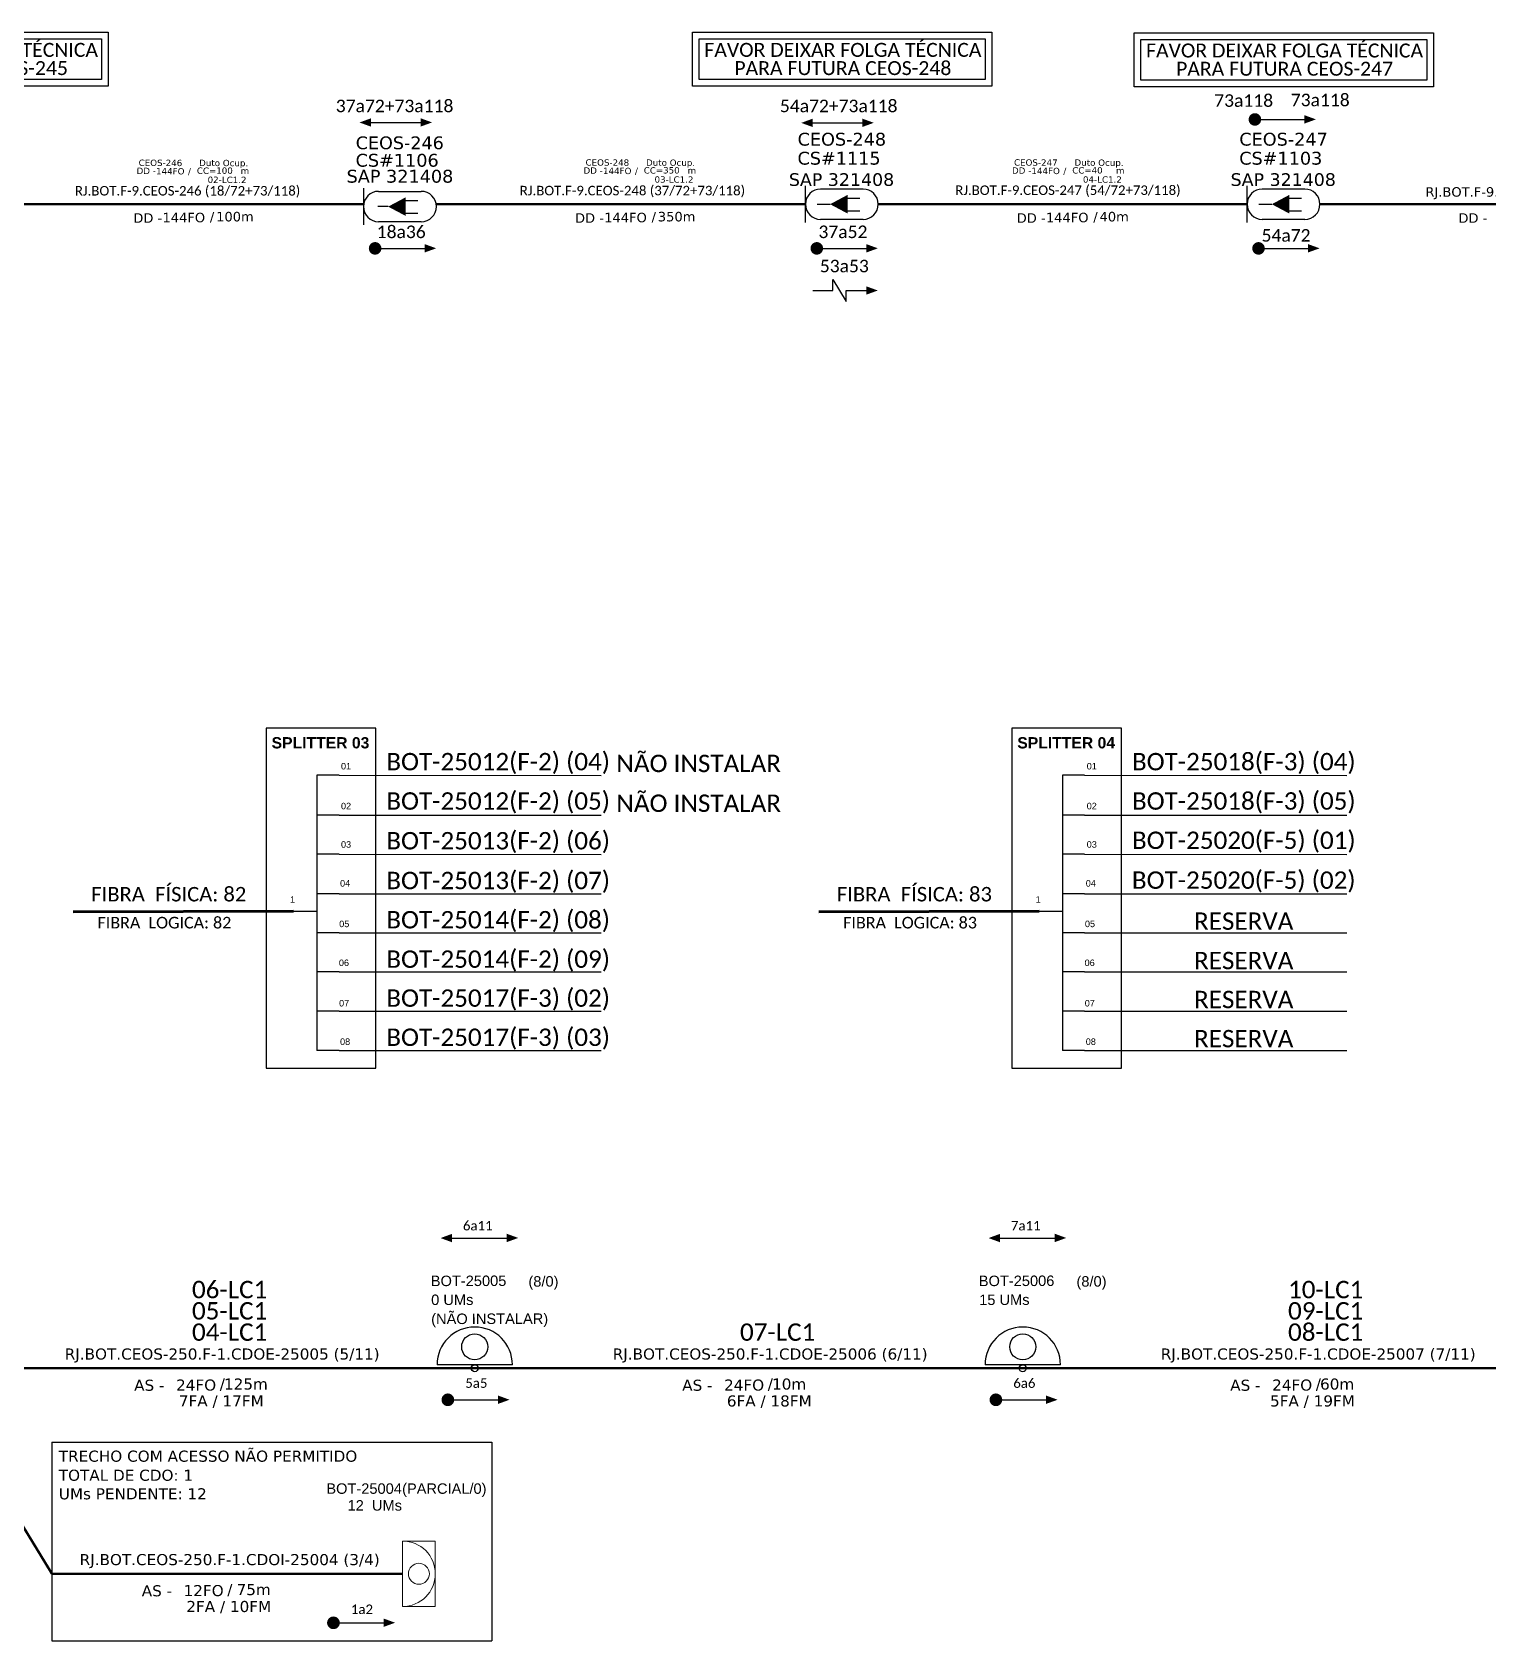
# Model space of a CAD drawing. Header units: millimetres. Extents: x 6890 to 7761, y -602 to 149.
# Drawn here: x 7261 to 7490.8, y -145.2 to 108.7 of the extents above; entities that cross this region are included whole.
import ezdxf
from ezdxf.enums import TextEntityAlignment as Align

# ---------------------------------------------------------------- set-up
doc = ezdxf.new("R2010")
doc.units = ezdxf.units.MM
for name, color, linetype, lineweight in [("20.0-LEGENDA DOS CDO'S", 1, 'Continuous', 0), ('20.1-CDO_INTERIOR', 1, 'Continuous', 0), ('20.2-CDO_POSTE', 1, 'Continuous', 5), ('40.1-ETIQUETAS', 1, 'Continuous', 20)]:
    doc.layers.add(name, color=color, linetype=linetype, lineweight=lineweight)
for name, color, linetype in [('20.4-CEOS', 1, 'Continuous'), ('20.5-CEO', 1, 'Continuous'), ('CABO OPTICO EXISTENTE', 5, 'Continuous'), ('CAP a instalar', 1, 'Continuous'), ('CD de instalação futura', 8, 'Continuous'), ('label_cabos', 7, 'Continuous'), ('SETA', 7, 'Continuous')]:
    doc.layers.add(name, color=color, linetype=linetype)
doc.styles.add('ARIAL', font='arial.ttf')
doc.styles.add('siredit', font='verdana.ttf')
doc.linetypes.add('FENCELINE1', pattern='A,0.25,-0.1,[133,ltypeshp.shx,S=0.1,R=0,X=-0.1,Y=0],-0.1,1', length=1.45)

# ---------------------------------------------------------------- blocks, each defined once
blk = doc.blocks.new('ETIQUETA_RS5F')
at = {"layer": '40.1-ETIQUETAS', "color": 0, "style": 'siredit'}
blk.add_text('/', height=1.5, dxfattribs=at).set_placement((1.55, -1.95), align=Align.MIDDLE_RIGHT)
for tag, p in [('ETIQUETA_R_PRIMARIA', (1.18, 4.1)), ('ETIQUETA_R_SECUNDARIA', (1.18, 2.1)), ('F_ATIVAS/F_MORTAS', (1.11, -4.24))]:
    blk.add_attdef(tag, text='', height=1.5, dxfattribs=at).set_placement(p, align=Align.MIDDLE_CENTER)
for tag, p in [('TIPO_CABO', (-6.62, -2.12)), ('CAP_CABO', (0.37, -2.09))]:
    blk.add_attdef(tag, text='', height=1.5, dxfattribs=at).set_placement(p, align=Align.MIDDLE_RIGHT)
blk.add_attdef('METROS', text='', height=1.5, dxfattribs=at).set_placement((2.11, -1.95), align=Align.MIDDLE_LEFT)
for tag, p in [('FUSÃO_1', (0.82, -8.39)), ('FUSÃO_2', (0.82, -10.6)), ('FUSÃO_3', (0.82, -12.93)), ('FUSÃO_4', (0.82, -15.14)), ('FUSÃO_5', (0.82, -17.16))]:
    blk.add_attdef(tag, text='', height=1.5, dxfattribs=at).set_placement(p, align=Align.CENTER)
blk = doc.blocks.new('CDOE-TEXTO PADRÃO')
at = {"layer": "20.0-LEGENDA DOS CDO'S", "color": 0, "style": 'ARIAL'}
for tag, p in [('CDO_N', (0.49, 7.39)), ('CORDOALHA', (0.5, 4.33)), ('SAP', (0.51, 1.67)), ('SPLITER_1', (0.59, -0.91)), ('SPLITER_2', (0.6, -3.55)), ('(XX-XX_F)S', (0.54, -8.29)), ('(XX-XX_L)S', (0.55, -10.83)), ('UMS', (0.55, -13.15))]:
    blk.add_attdef(tag, p, '', height=1.7, rotation=0.118, dxfattribs=at)
blk.add_attdef('FIBRAS_UTILIZADAS', text='', height=1.7, rotation=0.118, dxfattribs=at).set_placement((19.77, 7.43), align=Align.CENTER)
blk = doc.blocks.new('CDOE POSTE_')
at = {"color": 1}
blk.add_line((12.92, -5.49), (-2.38, -5.49), dxfattribs=at)
for centre, radius in [((5.27, -1.86), 2.64), ((5.27, -6.2), 0.708)]:
    blk.add_circle(centre, radius, dxfattribs=at)
blk.add_arc((5.27, -5.49), 7.65, 0, 180, dxfattribs=at)
blk = doc.blocks.new('CDOI_INT')
at = {"layer": '20.1-CDO_INTERIOR', "color": 0, "lineweight": 18}
blk.add_lwpolyline([(4.25, -4.25), (4.25, 4.25), (0, 4.25), (0, -4.25)], close=True, dxfattribs=at)
blk.add_circle((2.12, 0), 1.36, dxfattribs=at)
blk.add_arc((0, 0), 4.25, 270, 90, dxfattribs=at)
at = {"layer": "20.0-LEGENDA DOS CDO'S", "color": 0, "style": 'ARIAL'}
for tag, p in [('CDO_N', (-0.08, 10.38)), ('SPLITER_1', (21.18, 10.38)), ('SURVEY', (-0.08, 8.2)), ('SPLITER_2', (21.19, 8.68)), ('SAP', (-0.08, 6.23)), ('1:XX', (5.94, -2.22)), ('UMS', (5.94, -4.24))]:
    blk.add_attdef(tag, p, '', height=1.36, dxfattribs=at)
blk.add_attdef('FIBRAS_UTILIZADAS', text='', height=1.36, dxfattribs=at).set_placement((15.34, 10.38), align=Align.CENTER)
blk = doc.blocks.new('*U29')
at = {"layer": '20.5-CEO'}
for p, q in [((-1.56, 1.26), (1.8, 1.26)), ((1.8, -1.13), (-1.56, -1.13))]:
    blk.add_line(p, q, dxfattribs=at)
blk.add_lwpolyline([(-2.75, 1.51), (-2.75, -1.38)], dxfattribs=at)
for centre, start, end in [((-1.56, 0.07), 90, 270), ((1.8, 0.07), 270, 90)]:
    blk.add_arc(centre, 1.2, start, end, dxfattribs=at)
at = {"layer": '20.5-CEO', "color": 7, "style": 'siredit'}
for tag, p in [('FID', (0.11, 5.61)), ('LOCAL', (0.12, 4.23)), ('SAP', (0.12, 2.97)), ('FIBRAS_RESERVA', (0.12, -1.94))]:
    blk.add_attdef(tag, text='', height=1.01, dxfattribs=at).set_placement(p, align=Align.TOP_CENTER)
for tag, flags, p in [('ID_ATIVIDADE', 3, (0.11, -3.51)), ('FATOR', 1, (0.11, -4.82))]:
    blk.add_attdef(tag, text='', height=1.01, dxfattribs=dict(at, flags=flags)).set_placement(p, align=Align.TOP_CENTER)
at = {"layer": '20.5-CEO', "color": 7, "style": 'siredit', "flags": 3}
blk.add_attdef('QTDE', (-4.88, -7.06), '', height=1.01, dxfattribs=at)
blk = doc.blocks.new('Inst CB DT OCUP CFOA-SM-DD-S-144')
at = {"layer": 'label_cabos', "color": 0, "style": 'siredit'}
for tag, flags, p in [('ID_ATIVIDADE', 3, (1.31, 2.67)), ('FATOR', 1, (11.56, 2.55))]:
    blk.add_attdef(tag, text='', height=1, rotation=359.69, dxfattribs=dict(at, flags=flags)).set_placement(p, align=Align.MIDDLE_CENTER)
for tag, p in [('TIPO_CABO', (1.11, 0)), ('DESTINO_CABO', (3.13, 1.26)), ('CABO', (4.69, -0.05)), ('/', (7.71, -0.05)), ('LANCE', (10.41, 0.02)), ('TIPO_CABO', (13.11, 1.24)), ('UND', (16.46, 0)), ('FID', (13.65, -1.41))]:
    blk.add_attdef(tag, text='', height=1, rotation=359.69, dxfattribs=at).set_placement(p, align=Align.MIDDLE_CENTER)
blk.add_attdef('QTDE', (11.93, -0.45), '', height=1, rotation=359.69, dxfattribs=at)

msp = doc.modelspace()

# ---------------------------------------------------------------- linework, layer by layer
at = {"color": 7, "linetype": 'Continuous'}
for p, q in [((7305.89, -8.59), (7305.89, -52.02)), ((7309.41, -8.59), (7305.89, -8.59)), ((7423.61, -8.59), (7423.61, -52.02)), ((7427.12, -8.59), (7423.61, -8.59)), ((7309.41, -14.87), (7305.89, -14.87)), ((7427.12, -14.87), (7423.61, -14.87)), ((7309.41, -21.06), (7305.89, -21.06)), ((7427.12, -21.06), (7423.61, -21.06)), ((7309.41, -27.29), (7305.89, -27.29)), ((7427.12, -27.29), (7423.61, -27.29)), ((7302.24, -30.02), (7305.88, -30.02)), ((7419.96, -30.02), (7423.59, -30.02)), ((7309.41, -33.45), (7305.89, -33.45)), ((7427.12, -33.45), (7423.61, -33.45)), ((7309.41, -39.61), (7305.89, -39.61)), ((7427.12, -39.61), (7423.61, -39.61)), ((7309.41, -45.8), (7305.89, -45.8)), ((7427.12, -45.8), (7423.61, -45.8)), ((7309.41, -52.02), (7305.89, -52.02)), ((7427.12, -52.02), (7423.61, -52.02))]:
    msp.add_line(p, q, dxfattribs=at)
at = {"color": 10, "linetype": 'Continuous'}
for p, q in [((7309.41, -8.59), (7350.78, -8.6)), ((7427.12, -8.59), (7468.5, -8.6)), ((7309.41, -14.87), (7350.78, -14.89)), ((7427.12, -14.87), (7468.5, -14.89)), ((7309.41, -21.06), (7350.78, -21.08)), ((7427.12, -21.06), (7468.5, -21.08)), ((7309.41, -27.29), (7350.78, -27.3)), ((7427.12, -27.29), (7468.5, -27.3)), ((7309.41, -33.44), (7350.78, -33.45)), ((7427.12, -33.44), (7468.5, -33.45)), ((7309.41, -39.61), (7350.78, -39.63)), ((7427.12, -39.61), (7468.5, -39.63)), ((7309.41, -45.8), (7350.78, -45.82)), ((7427.12, -45.8), (7468.5, -45.82)), ((7309.41, -52.02), (7350.78, -52.03)), ((7427.12, -52.02), (7468.5, -52.03))]:
    msp.add_line(p, q, dxfattribs=at)
at = {"color": 1, "linetype": 'Continuous', "lineweight": 60}
for p, q in [((7302.24, -30.02), (7267.46, -30.13)), ((7419.96, -30.02), (7385.17, -30.13))]:
    msp.add_line(p, q, dxfattribs=at)
at = {"color": 8}
msp.add_line((7336.78, -101.62), (7324.88, -101.62), dxfattribs=at)
at = {"color": 3, "ltscale": 9e-07}
for points in [[(7225.75, 108.7), (7272.98, 108.7), (7272.98, 100.19), (7225.75, 100.19)], [(7226.8, 107.66), (7271.93, 107.66), (7271.93, 101.24), (7226.8, 101.24)], [(7365.21, 108.7), (7412.44, 108.7), (7412.44, 100.19), (7365.21, 100.19)], [(7366.26, 107.66), (7411.39, 107.66), (7411.39, 101.24), (7366.26, 101.24)], [(7434.94, 108.6), (7482.17, 108.6), (7482.17, 100.09), (7434.94, 100.09)], [(7435.99, 107.55), (7481.12, 107.55), (7481.12, 101.14), (7435.99, 101.14)]]:
    msp.add_lwpolyline(points, close=True, dxfattribs=at)
at = {"color": 0, "const_width": 0.99}
for points in [[(7453.5, 94.93, 1), (7454.49, 94.93, 1)], [(7314.61, 74.58, 1), (7315.6, 74.58, 1)], [(7384.34, 74.58, 1), (7385.33, 74.58, 1)], [(7454.07, 74.58, 1), (7455.06, 74.58, 1)]]:
    msp.add_lwpolyline(points, format="xyb", close=True, dxfattribs=at)
at = {"color": 0}
msp.add_lwpolyline([(7387.39, 67.93), (7387.39, 69.69), (7389.48, 66.19), (7389.48, 67.93)], dxfattribs=at)
at = {"color": 7}
for points in [[(7297.92, -54.8), (7315.2, -54.8), (7315.2, -1.15), (7297.92, -1.15)], [(7415.64, -54.8), (7432.92, -54.8), (7432.92, -1.15), (7415.64, -1.15)]]:
    msp.add_lwpolyline(points, close=True, dxfattribs=at)
at = {"const_width": 1}
for points in [[(7326.09, -107.16, 1), (7327.09, -107.16, 1)], [(7412.61, -107.16, 1), (7413.61, -107.16, 1)]]:
    msp.add_lwpolyline(points, format="xyb", close=True, dxfattribs=at)
at = {"color": 3}
for points in [[(7264.09, -113.87), (7333.51, -113.87), (7333.51, -145.2)], [(7264.09, -113.87), (7264.09, -145.2)], [(7264.09, -145.2), (7333.51, -145.2)]]:
    msp.add_lwpolyline(points, dxfattribs=at)
at = {"color": 8, "const_width": 1}
msp.add_lwpolyline([(7308.03, -142.36, 1), (7309.03, -142.36, 1)], format="xyb", close=True, dxfattribs=at)
at = {"color": 8}
for centre, radius in [((7330.83, -98.8), 2.05), ((7330.83, -102.17), 0.551)]:
    msp.add_circle(centre, radius, dxfattribs=at)
msp.add_arc((7330.83, -101.62), 5.95, 0, 180, dxfattribs=at)
at = {"layer": '20.4-CEOS', "color": 8}
for p, q in [((7392.14, 83.94), (7385.43, 83.94)), ((7461.87, 83.94), (7455.16, 83.94)), ((7392.14, 79.15), (7385.43, 79.15)), ((7461.87, 79.15), (7455.16, 79.15))]:
    msp.add_line(p, q, dxfattribs=at)
for points in [[(7383.04, 78.66), (7383.04, 84.43)], [(7452.77, 78.66), (7452.77, 84.43)], [(7384.89, 81.55), (7386.93, 81.55)], [(7389.58, 82.5), (7391.62, 82.5)], [(7454.62, 81.55), (7456.66, 81.55)], [(7459.31, 82.5), (7461.35, 82.5)], [(7389.58, 80.5), (7391.62, 80.5)], [(7459.31, 80.5), (7461.35, 80.5)]]:
    msp.add_lwpolyline(points, dxfattribs=at)
at = {"layer": '20.4-CEOS'}
msp.add_lwpolyline([(7317.17, 81.17, 0, 2.95, 0), (7319.94, 81.17, 2.95, 2.95, 0)], format="xyseb", dxfattribs=at)
for points in [[(7319.82, 82.12), (7321.86, 82.12)], [(7317.17, 81.17), (7315.56, 81.17)], [(7319.82, 80.13), (7321.86, 80.13)]]:
    msp.add_lwpolyline(points, dxfattribs=at)
at = {"layer": '20.4-CEOS', "color": 8}
for points in [[(7386.93, 81.55, 0, 2.95, 0), (7389.7, 81.55, 2.95, 2.95, 0)], [(7456.66, 81.55, 0, 2.95, 0), (7459.43, 81.55, 2.95, 2.95, 0)]]:
    msp.add_lwpolyline(points, format="xyseb", dxfattribs=at)
for centre, start, end in [((7385.43, 81.55), 90, 270), ((7392.14, 81.55), 270, 90), ((7455.16, 81.55), 90, 270), ((7461.87, 81.55), 270, 90)]:
    msp.add_arc(centre, 2.39, start, end, dxfattribs=at)
at = {"layer": '40.1-ETIQUETAS', "color": 5, "const_width": 0.4}
for points in [[(7255.08, 81.55), (7313.31, 81.55)], [(7324.81, 81.55), (7383.04, 81.55)], [(7394.54, 81.55), (7452.77, 81.55)]]:
    msp.add_lwpolyline(points, dxfattribs=at)
at = {"layer": '40.1-ETIQUETAS', "color": 1, "const_width": 0.4}
msp.add_lwpolyline([(7464.27, 81.55), (7522.5, 81.55)], dxfattribs=at)
at = {"layer": 'CAP a instalar', "linetype": 'FENCELINE1', "ltscale": 6, "const_width": 0.4}
for points in [[(7244.31, -102.17), (7330.83, -102.17)], [(7330.83, -102.17), (7417.34, -102.17)], [(7417.34, -102.17), (7503.86, -102.17)]]:
    msp.add_lwpolyline(points, dxfattribs=at)
at = {"layer": 'CAP a instalar', "color": 8, "linetype": 'FENCELINE1', "ltscale": 6, "const_width": 0.4}
for points in [[(7244.31, -102.17), (7264.09, -134.62)], [(7264.09, -134.62), (7319.44, -134.62)]]:
    msp.add_lwpolyline(points, dxfattribs=at)
at = {"layer": 'SETA', "color": 0}
for points in [[(7314.46, 94.45), (7322.97, 94.45)], [(7384.19, 94.39), (7392.7, 94.39)], [(7453.99, 94.93), (7462.5, 94.93)], [(7315.1, 74.58), (7323.61, 74.58)], [(7384.83, 74.58), (7393.34, 74.58)], [(7454.56, 74.58), (7463.07, 74.58)], [(7384.23, 67.93), (7387.39, 67.93)], [(7389.48, 67.93), (7392.65, 67.93)]]:
    msp.add_lwpolyline(points, dxfattribs=at)
at = {"layer": 'SETA'}
for points in [[(7327.27, -81.63), (7335.86, -81.63)], [(7413.78, -81.63), (7422.38, -81.63)], [(7326.59, -107.16), (7335.19, -107.16)], [(7413.11, -107.16), (7421.7, -107.16)]]:
    msp.add_lwpolyline(points, dxfattribs=at)
at = {"layer": 'SETA', "color": 8}
msp.add_lwpolyline([(7308.53, -142.36), (7317.13, -142.36)], dxfattribs=at)
at = {"layer": 'SETA', "color": 0}
for points in [[(7314.46, 95.11), (7312.64, 94.45), (7314.46, 93.79)], [(7322.29, 95.12), (7324.1, 94.46), (7322.29, 93.8)], [(7384.19, 95.05), (7382.38, 94.39), (7384.19, 93.73)], [(7392.02, 95.06), (7393.83, 94.4), (7392.02, 93.74)], [(7461.82, 95.6), (7463.63, 94.94), (7461.82, 94.28)], [(7322.93, 75.25), (7324.75, 74.59), (7322.93, 73.93)], [(7392.66, 75.25), (7394.48, 74.59), (7392.66, 73.93)], [(7462.39, 75.25), (7464.21, 74.59), (7462.39, 73.93)], [(7392.65, 68.59), (7394.46, 67.93), (7392.65, 67.27)]]:
    msp.add_solid(points, dxfattribs=at)
at = {"layer": 'SETA'}
for points in [[(7327.27, -82.3), (7325.44, -81.63), (7327.27, -80.96)], [(7335.86, -80.94), (7337.7, -81.61), (7335.86, -82.28)], [(7413.78, -82.3), (7411.95, -81.63), (7413.78, -80.96)], [(7422.38, -80.94), (7424.21, -81.61), (7422.38, -82.28)], [(7334.5, -106.48), (7336.33, -107.15), (7334.5, -107.81)], [(7421.01, -106.48), (7422.85, -107.15), (7421.01, -107.81)]]:
    msp.add_solid(points, dxfattribs=at)
at = {"layer": 'SETA', "color": 8}
msp.add_solid([(7316.44, -141.68), (7318.27, -142.34), (7316.44, -143.01)], dxfattribs=at)

# ---------------------------------------------------------------- block references
at = {"color": 6, "lineweight": 0}
ref = msp.add_blockref('Inst CB DT OCUP CFOA-SM-DD-S-144', (7278.09, 86.82), dxfattribs=at)
ref.add_attrib('DESTINO_CABO', 'CEOS-246', dxfattribs={"layer": 'label_cabos', "color": 0, "height": 1, "rotation": 359.69, "style": 'siredit'}).set_placement((7281.22, 88.08), align=Align.MIDDLE_CENTER)
ref.add_attrib('TIPO_CABO', 'Duto Ocup.', dxfattribs={"layer": 'label_cabos', "color": 0, "height": 1, "rotation": 359.69, "style": 'siredit'}).set_placement((7291.2, 88.06), align=Align.MIDDLE_CENTER)
ref.add_attrib('/', '/', dxfattribs={"layer": 'label_cabos', "color": 0, "height": 1, "rotation": 359.69, "style": 'siredit'}).set_placement((7285.8, 86.76), align=Align.MIDDLE_CENTER)
ref.add_attrib('FID', '02-LC1.2', dxfattribs={"layer": 'label_cabos', "color": 0, "height": 1, "rotation": 359.69, "style": 'siredit'}).set_placement((7291.74, 85.4), align=Align.MIDDLE_CENTER)
ref.add_attrib('LANCE', 'CC=', dxfattribs={"layer": 'label_cabos', "color": 0, "height": 1, "rotation": 359.69, "style": 'siredit'}).set_placement((7288.5, 86.84), align=Align.MIDDLE_CENTER)
ref.add_attrib('UND', 'm', dxfattribs={"layer": 'label_cabos', "color": 0, "height": 1, "rotation": 359.69, "style": 'siredit'}).set_placement((7294.55, 86.82), align=Align.MIDDLE_CENTER)
ref.add_attrib('CABO', '144FO', dxfattribs={"layer": 'label_cabos', "color": 0, "height": 1, "rotation": 359.69, "style": 'siredit'}).set_placement((7282.77, 86.76), align=Align.MIDDLE_CENTER)
ref.add_attrib('TIPO_CABO', 'DD - ', dxfattribs={"layer": 'label_cabos', "color": 0, "height": 1, "rotation": 359.69, "style": 'siredit'}).set_placement((7279.2, 86.81), align=Align.MIDDLE_CENTER)
ref.add_attrib('QTDE', '100', (7290.02, 86.36), dxfattribs={"layer": 'label_cabos', "color": 0, "height": 1, "rotation": 359.69, "style": 'siredit'})
ref = msp.add_blockref('Inst CB DT OCUP CFOA-SM-DD-S-144', (7348.64, 86.86), dxfattribs=at)
ref.add_attrib('DESTINO_CABO', 'CEOS-248', dxfattribs={"layer": 'label_cabos', "color": 0, "height": 1, "rotation": 359.69, "style": 'siredit'}).set_placement((7351.77, 88.13), align=Align.MIDDLE_CENTER)
ref.add_attrib('TIPO_CABO', 'Duto Ocup.', dxfattribs={"layer": 'label_cabos', "color": 0, "height": 1, "rotation": 359.69, "style": 'siredit'}).set_placement((7361.75, 88.11), align=Align.MIDDLE_CENTER)
ref.add_attrib('/', '/', dxfattribs={"layer": 'label_cabos', "color": 0, "height": 1, "rotation": 359.69, "style": 'siredit'}).set_placement((7356.36, 86.81), align=Align.MIDDLE_CENTER)
ref.add_attrib('FID', '03-LC1.2', dxfattribs={"layer": 'label_cabos', "color": 0, "height": 1, "rotation": 359.69, "style": 'siredit'}).set_placement((7362.29, 85.45), align=Align.MIDDLE_CENTER)
ref.add_attrib('LANCE', 'CC=', dxfattribs={"layer": 'label_cabos', "color": 0, "height": 1, "rotation": 359.69, "style": 'siredit'}).set_placement((7359.05, 86.89), align=Align.MIDDLE_CENTER)
ref.add_attrib('UND', 'm', dxfattribs={"layer": 'label_cabos', "color": 0, "height": 1, "rotation": 359.69, "style": 'siredit'}).set_placement((7365.11, 86.87), align=Align.MIDDLE_CENTER)
ref.add_attrib('CABO', '144FO', dxfattribs={"layer": 'label_cabos', "color": 0, "height": 1, "rotation": 359.69, "style": 'siredit'}).set_placement((7353.33, 86.81), align=Align.MIDDLE_CENTER)
ref.add_attrib('TIPO_CABO', 'DD - ', dxfattribs={"layer": 'label_cabos', "color": 0, "height": 1, "rotation": 359.69, "style": 'siredit'}).set_placement((7349.75, 86.86), align=Align.MIDDLE_CENTER)
ref.add_attrib('QTDE', '350', (7360.57, 86.41), dxfattribs={"layer": 'label_cabos', "color": 0, "height": 1, "rotation": 359.69, "style": 'siredit'})
ref = msp.add_blockref('Inst CB DT OCUP CFOA-SM-DD-S-144', (7416.28, 86.86), dxfattribs=at)
ref.add_attrib('DESTINO_CABO', 'CEOS-247', dxfattribs={"layer": 'label_cabos', "color": 0, "height": 1, "rotation": 359.69, "style": 'siredit'}).set_placement((7419.41, 88.13), align=Align.MIDDLE_CENTER)
ref.add_attrib('TIPO_CABO', 'Duto Ocup.', dxfattribs={"layer": 'label_cabos', "color": 0, "height": 1, "rotation": 359.69, "style": 'siredit'}).set_placement((7429.39, 88.11), align=Align.MIDDLE_CENTER)
ref.add_attrib('/', '/', dxfattribs={"layer": 'label_cabos', "color": 0, "height": 1, "rotation": 359.69, "style": 'siredit'}).set_placement((7423.99, 86.81), align=Align.MIDDLE_CENTER)
ref.add_attrib('FID', '04-LC1.2', dxfattribs={"layer": 'label_cabos', "color": 0, "height": 1, "rotation": 359.69, "style": 'siredit'}).set_placement((7429.92, 85.45), align=Align.MIDDLE_CENTER)
ref.add_attrib('LANCE', 'CC=', dxfattribs={"layer": 'label_cabos', "color": 0, "height": 1, "rotation": 359.69, "style": 'siredit'}).set_placement((7426.69, 86.89), align=Align.MIDDLE_CENTER)
ref.add_attrib('UND', 'm', dxfattribs={"layer": 'label_cabos', "color": 0, "height": 1, "rotation": 359.69, "style": 'siredit'}).set_placement((7432.74, 86.87), align=Align.MIDDLE_CENTER)
ref.add_attrib('CABO', '144FO', dxfattribs={"layer": 'label_cabos', "color": 0, "height": 1, "rotation": 359.69, "style": 'siredit'}).set_placement((7420.96, 86.81), align=Align.MIDDLE_CENTER)
ref.add_attrib('TIPO_CABO', 'DD - ', dxfattribs={"layer": 'label_cabos', "color": 0, "height": 1, "rotation": 359.69, "style": 'siredit'}).set_placement((7417.39, 86.86), align=Align.MIDDLE_CENTER)
ref.add_attrib('QTDE', '40', (7428.21, 86.41), dxfattribs={"layer": 'label_cabos', "color": 0, "height": 1, "rotation": 359.69, "style": 'siredit'})
at = {"layer": '20.2-CDO_POSTE', "color": 8}
ref = msp.add_blockref('CDOE-TEXTO PADRÃO', (7330.99, -100.29), dxfattribs=dict(at, xscale=0.972000002861023, yscale=0.972000002861023, zscale=0.972000002861023))
ref.add_attrib('CDO_N', 'BOT-25005', (7323.9, -89.22), dxfattribs={"layer": "20.0-LEGENDA DOS CDO'S", "color": 0, "height": 1.652, "rotation": 0.118, "style": 'ARIAL'})
ref.add_attrib('CORDOALHA', '0 UMs', (7323.96, -92.2), dxfattribs={"layer": "20.0-LEGENDA DOS CDO'S", "color": 0, "height": 1.652, "rotation": 0.118, "style": 'ARIAL'})
ref.add_attrib('SAP', '(NÃO INSTALAR)', (7323.96, -95.21), dxfattribs={"layer": "20.0-LEGENDA DOS CDO'S", "color": 0, "height": 1.6523, "rotation": 0.118, "style": 'ARIAL'})
ref.add_attrib('FIBRAS_UTILIZADAS', '       (8/0)', dxfattribs={"layer": "20.0-LEGENDA DOS CDO'S", "color": 0, "height": 1.6523, "rotation": 0.118, "style": 'ARIAL'}).set_placement((7339.44, -89.3), align=Align.CENTER)
at = {"layer": '20.2-CDO_POSTE'}
ref = msp.add_blockref('CDOE-TEXTO PADRÃO', (7417.5, -100.29), dxfattribs=dict(at, xscale=0.972000002861023, yscale=0.972000002861023, zscale=0.972000002861023))
ref.add_attrib('CDO_N', 'BOT-25006', (7410.41, -89.22), dxfattribs={"layer": "20.0-LEGENDA DOS CDO'S", "color": 0, "height": 1.652, "rotation": 0.118, "style": 'ARIAL'})
ref.add_attrib('CORDOALHA', '15 UMs', (7410.47, -92.2), dxfattribs={"layer": "20.0-LEGENDA DOS CDO'S", "color": 0, "height": 1.652, "rotation": 0.118, "style": 'ARIAL'})
ref.add_attrib('FIBRAS_UTILIZADAS', '       (8/0)', dxfattribs={"layer": "20.0-LEGENDA DOS CDO'S", "color": 0, "height": 1.6523, "rotation": 0.118, "style": 'ARIAL'}).set_placement((7425.96, -89.3), align=Align.CENTER)
at = {"layer": '20.5-CEO', "color": 5, "lineweight": 0}
ref = msp.add_blockref('*U29', (7318.78, 81.04), dxfattribs=dict(at, xscale=2, yscale=2, zscale=2))
ref.add_attrib('LOCAL', 'CS#1106 ', dxfattribs={"color": 7, "height": 2.028, "style": 'siredit'}).set_placement((7319.03, 89.5), align=Align.TOP_CENTER)
ref.add_attrib('SAP', 'SAP 321408', dxfattribs={"color": 7, "height": 2.028, "style": 'siredit'}).set_placement((7319.03, 86.98), align=Align.TOP_CENTER)
ref.add_attrib('FID', 'CEOS-246', dxfattribs={"layer": '20.4-CEOS', "color": 7, "height": 2.019, "style": 'siredit'}).set_placement((7319, 92.25), align=Align.TOP_CENTER)
at = {"layer": 'CAP a instalar', "linetype": 'FENCELINE1', "ltscale": 7}
ref = msp.add_blockref('ETIQUETA_RS5F', (7289.58, -102.39), dxfattribs=dict(at, xscale=1.166399984999771, yscale=1.166399984999771, zscale=1.166399984999771))
ref.add_attrib('ETIQUETA_R_SECUNDARIA', 'RJ.BOT.CEOS-250.F-1.CDOE-25005 (5/11)', dxfattribs={"layer": '40.1-ETIQUETAS', "color": 0, "height": 1.7496, "style": 'siredit'}).set_placement((7290.96, -99.93), align=Align.MIDDLE_CENTER)
ref.add_attrib('TIPO_CABO', 'AS -', dxfattribs={"layer": '40.1-ETIQUETAS', "color": 0, "height": 1.75, "style": 'siredit'}).set_placement((7281.86, -104.86), align=Align.MIDDLE_RIGHT)
ref.add_attrib('CAP_CABO', '24FO', dxfattribs={"layer": '40.1-ETIQUETAS', "color": 0, "height": 1.75, "style": 'siredit'}).set_placement((7290.01, -104.83), align=Align.MIDDLE_RIGHT)
ref.add_attrib('METROS', '125m', dxfattribs={"layer": '40.1-ETIQUETAS', "color": 0, "height": 1.75, "style": 'siredit'}).set_placement((7291.25, -104.67), align=Align.MIDDLE_LEFT)
ref.add_attrib('F_ATIVAS/F_MORTAS', '7FA / 17FM', dxfattribs={"layer": '40.1-ETIQUETAS', "color": 0, "height": 1.75, "style": 'siredit'}).set_placement((7290.82, -107.34), align=Align.MIDDLE_CENTER)
ref = msp.add_blockref('ETIQUETA_RS5F', (7376.09, -102.39), dxfattribs=dict(at, xscale=1.166399984999771, yscale=1.166399984999771, zscale=1.166399984999771))
ref.add_attrib('ETIQUETA_R_SECUNDARIA', 'RJ.BOT.CEOS-250.F-1.CDOE-25006 (6/11)', dxfattribs={"layer": '40.1-ETIQUETAS', "color": 0, "height": 1.7496, "style": 'siredit'}).set_placement((7377.47, -99.93), align=Align.MIDDLE_CENTER)
ref.add_attrib('TIPO_CABO', 'AS -', dxfattribs={"layer": '40.1-ETIQUETAS', "color": 0, "height": 1.75, "style": 'siredit'}).set_placement((7368.38, -104.86), align=Align.MIDDLE_RIGHT)
ref.add_attrib('CAP_CABO', '24FO', dxfattribs={"layer": '40.1-ETIQUETAS', "color": 0, "height": 1.75, "style": 'siredit'}).set_placement((7376.52, -104.83), align=Align.MIDDLE_RIGHT)
ref.add_attrib('METROS', '10m', dxfattribs={"layer": '40.1-ETIQUETAS', "color": 0, "height": 1.75, "style": 'siredit'}).set_placement((7377.77, -104.67), align=Align.MIDDLE_LEFT)
ref.add_attrib('F_ATIVAS/F_MORTAS', '6FA / 18FM', dxfattribs={"layer": '40.1-ETIQUETAS', "color": 0, "height": 1.75, "style": 'siredit'}).set_placement((7377.33, -107.34), align=Align.MIDDLE_CENTER)
ref = msp.add_blockref('ETIQUETA_RS5F', (7462.61, -102.39), dxfattribs=dict(at, xscale=1.166399984999771, yscale=1.166399984999771, zscale=1.166399984999771))
ref.add_attrib('ETIQUETA_R_SECUNDARIA', 'RJ.BOT.CEOS-250.F-1.CDOE-25007 (7/11)', dxfattribs={"layer": '40.1-ETIQUETAS', "color": 0, "height": 1.7496, "style": 'siredit'}).set_placement((7463.99, -99.93), align=Align.MIDDLE_CENTER)
ref.add_attrib('TIPO_CABO', 'AS -', dxfattribs={"layer": '40.1-ETIQUETAS', "color": 0, "height": 1.75, "style": 'siredit'}).set_placement((7454.89, -104.86), align=Align.MIDDLE_RIGHT)
ref.add_attrib('CAP_CABO', '24FO', dxfattribs={"layer": '40.1-ETIQUETAS', "color": 0, "height": 1.75, "style": 'siredit'}).set_placement((7463.04, -104.83), align=Align.MIDDLE_RIGHT)
ref.add_attrib('METROS', '60m', dxfattribs={"layer": '40.1-ETIQUETAS', "color": 0, "height": 1.75, "style": 'siredit'}).set_placement((7464.28, -104.67), align=Align.MIDDLE_LEFT)
ref.add_attrib('F_ATIVAS/F_MORTAS', '5FA / 19FM', dxfattribs={"layer": '40.1-ETIQUETAS', "color": 0, "height": 1.75, "style": 'siredit'}).set_placement((7463.08, -107.34), align=Align.MIDDLE_CENTER)
at = {"layer": 'CAP a instalar', "color": 8, "linetype": 'FENCELINE1', "ltscale": 7}
ref = msp.add_blockref('ETIQUETA_RS5F', (7290.77, -134.83), dxfattribs=dict(at, xscale=1.166399984998861, yscale=1.166399984998861, zscale=1.166399984998861))
ref.add_attrib('ETIQUETA_R_SECUNDARIA', 'RJ.BOT.CEOS-250.F-1.CDOI-25004 (3/4)', dxfattribs={"layer": 'CABO OPTICO EXISTENTE', "color": 0, "height": 1.7496, "style": 'siredit'}).set_placement((7292.15, -132.38), align=Align.MIDDLE_CENTER)
ref.add_attrib('TIPO_CABO', 'AS -', dxfattribs={"layer": '40.1-ETIQUETAS', "color": 0, "height": 1.75, "style": 'siredit'}).set_placement((7283.06, -137.3), align=Align.MIDDLE_RIGHT)
ref.add_attrib('CAP_CABO', '12FO', dxfattribs={"layer": '40.1-ETIQUETAS', "color": 0, "height": 1.75, "style": 'siredit'}).set_placement((7291.2, -137.27), align=Align.MIDDLE_RIGHT)
ref.add_attrib('METROS', '75m', dxfattribs={"layer": '40.1-ETIQUETAS', "color": 0, "height": 1.75, "style": 'siredit'}).set_placement((7293.24, -137.11), align=Align.MIDDLE_LEFT)
ref.add_attrib('F_ATIVAS/F_MORTAS', '2FA / 10FM', dxfattribs={"layer": '40.1-ETIQUETAS', "color": 0, "height": 1.75, "style": 'siredit'}).set_placement((7292, -139.78), align=Align.MIDDLE_CENTER)
at = {"layer": 'CD de instalação futura', "color": 8, "ltscale": 11}
ref = msp.add_blockref('CDOI_INT', (7319.44, -134.62), dxfattribs=dict(at, xscale=1.21541625498503, yscale=1.21541625498503, zscale=1.21541625498503))
ref.add_attrib('CDO_N', 'BOT-25004', dxfattribs={"layer": "20.0-LEGENDA DOS CDO'S", "color": 0, "height": 1.653, "style": 'ARIAL'}).set_placement((7319.34, -122), align=Align.RIGHT)
ref.add_attrib('FIBRAS_UTILIZADAS', '    (PARCIAL/0)', dxfattribs={"layer": "20.0-LEGENDA DOS CDO'S", "color": 0, "height": 1.65, "style": 'ARIAL'}).set_placement((7324.75, -122), align=Align.CENTER)
ref.add_attrib('SURVEY', '12  UMs', dxfattribs={"layer": "20.0-LEGENDA DOS CDO'S", "color": 0, "height": 1.653, "style": 'ARIAL'}).set_placement((7319.35, -124.65), align=Align.RIGHT)
at = {"layer": 'label_cabos', "xscale": 0.7775999903678894, "yscale": 0.7775999903678894, "zscale": 0.7775999903678894}
msp.add_blockref('CDOE POSTE_', (7413.25, -97.35), dxfattribs=at)

# ---------------------------------------------------------------- texts
at = {"color": 3, "style": 'siredit'}
for s, p in [('TRECHO COM ACESSO NÃO PERMITIDO', (7265.17, -116.93)), ('TOTAL DE CDO: 1', (7265.17, -119.94)), ('UMs PENDENTE: 12', (7265.17, -122.87))]:
    msp.add_text(s, height=1.7496, dxfattribs=at).set_placement(p)
at = {"color": 7, "char_height": 2.2, "width": 46.8706, "attachment_point": 5}
for s, insert in [('{\\fCalibri|b0|i0|c0|p34;FAVOR DEIXAR FOLGA TÉCNICA}', (7249.49, 105.9)), ('{\\fCalibri|b0|i0|c0|p34;FAVOR DEIXAR FOLGA TÉCNICA}', (7388.95, 105.9)), ('{\\fCalibri|b0|i0|c0|p34;FAVOR DEIXAR FOLGA TÉCNICA}', (7458.68, 105.8)), ('{\\fCalibri|b0|i0|c0|p34;PARA FUTURA CEOS-245}', (7249.49, 103.02)), ('{\\fCalibri|b0|i0|c0|p34;PARA FUTURA CEOS-248}', (7388.95, 103.02)), ('{\\fCalibri|b0|i0|c0|p34;PARA FUTURA CEOS-247}', (7458.68, 102.92))]:
    msp.add_mtext(s, dxfattribs=dict(at, insert=insert))
at = {"color": 0, "char_height": 1.98, "width": 25.1052, "attachment_point": 5}
for s, insert in [('{\\fCalibri|b0|i0|c0|p34;\\C7;73a118}', (7452.22, 97.9)), ('{\\fCalibri|b0|i0|c0|p34;\\C7;73a118}', (7464.31, 97.99)), ('{\\fCalibri|b0|i0|c0|p34;\\C7;37a72\\C1;+73a118}', (7318.18, 97.05)), ('{\\fCalibri|b0|i0|c0|p34;\\C7;54a72\\C1;+73a118}', (7388.29, 97.05)), ('{\\fCalibri|b0|i0|c0|p34;\\C7;18a36}', (7319.23, 77.18)), ('{\\fCalibri|b0|i0|c0|p34;\\C7;37a52}', (7388.96, 77.18)), ('{\\fCalibri|b0|i0|c0|p34;\\C7;54a72}', (7458.91, 76.62)), ('{\\fCalibri|b0|i0|c0|p34;\\C7;53a53}', (7389.18, 71.78))]:
    msp.add_mtext(s, dxfattribs=dict(at, insert=insert))
at = {"attachment_point": 5}
for s, insert, char_height, width in [('\\C10;\\fArial|b1|i0|c0|p34;SPLITTER 03', (7306.48, -3.47), 1.7753, 17.28), ('\\C7;\\fCalibri|b0|i0|c0|p34;BOT-25012(F-2) (04)', (7334.53, -6.73), 2.7432, 40.9104), ('\\C7;\\fCalibri|b0|i0|c0|p34;NÃO INSTALAR', (7366.19, -6.73), 2.7432, 40.9104), ('\\C10;\\fArial|b1|i0|c0|p34;SPLITTER 04', (7424.2, -3.47), 1.7753, 17.28), ('\\C7;\\fCalibri|b0|i0|c0|p34;BOT-25018(F-3) (04)', (7452.24, -6.73), 2.7432, 40.9104), ('\\C7;\\fArial|b0|i0;\\H0.578704x;01 ', (7310.52, -7.16), 1.7753, 3.7582), ('\\C7;\\fArial|b0|i0;\\H0.578704x;01 ', (7428.24, -7.16), 1.7753, 3.7582), ('\\C7;\\fCalibri|b0|i0|c0|p34;BOT-25012(F-2) (05)', (7334.53, -12.94), 2.7432, 40.9104), ('\\C7;\\fCalibri|b0|i0|c0|p34;NÃO INSTALAR', (7366.19, -13.01), 2.7432, 40.9104), ('\\C7;\\fCalibri|b0|i0|c0|p34;BOT-25018(F-3) (05)', (7452.24, -12.94), 2.7432, 40.9104), ('\\C7;\\fArial|b0|i0|;\\H1.0273588255048;02 ', (7310.52, -13.45), 1.7753, 3.7582), ('\\C7;\\fArial|b0|i0|;\\H1.0273588255048;02 ', (7428.24, -13.45), 1.7753, 3.7582), ('\\C7;\\fCalibri|b0|i0|c0|p34;BOT-25013(F-2) (06)', (7334.53, -19.21), 2.7432, 40.9104), ('\\C7;\\fCalibri|b0|i0|c0|p34;BOT-25020(F-5) (01)', (7452.24, -19.14), 2.7432, 40.9104), ('\\C7;\\fArial|b0|i0|;\\H1.0273588255048;03 ', (7310.52, -19.51), 1.7753, 3.456), ('\\C7;\\fArial|b0|i0|;\\H1.0273588255048;03 ', (7428.24, -19.51), 1.7753, 3.456), ('\\C7;\\fArial|b0|i0|;\\H1.0273588255048;04 ', (7310.37, -25.65), 1.7753, 3.7582), ('\\C7;\\fCalibri|b0|i0|c0|p34;BOT-25013(F-2) (07)', (7334.53, -25.49), 2.7432, 40.9104), ('\\C7;\\fArial|b0|i0|;\\H1.0273588255048;04 ', (7428.09, -25.65), 1.7753, 3.7582), ('\\C7;\\fCalibri|b0|i0|c0|p34;BOT-25020(F-5) (02)', (7452.23, -25.43), 2.7432, 40.9104), ('\\C7;\\fCalibri|b0|i0|c0|p34;FIBRA  FÍSICA: 82', (7282.53, -27.37), 2.2859, 34.56), ('\\C7;\\fArial|b0|i0|;\\H1.0273588255048;1', (7302.08, -28.19), 1.7753, 1.7584), ('\\C7;\\fCalibri|b0|i0|c0|p34;FIBRA  FÍSICA: 83', (7400.24, -27.37), 2.2859, 34.56), ('\\C7;\\fArial|b0|i0|;\\H1.0273588255048;1', (7419.79, -28.19), 1.7753, 1.7584), ('\\C7;\\fCalibri|b0|i0|c0|p34;BOT-25014(F-2) (08)', (7334.53, -31.68), 2.7432, 40.9104), ('\\C7;\\fCalibri|b0|i0|c0|p34;RESERVA', (7452.23, -31.62), 2.7432, 40.9104), ('\\C7;\\fCalibri|b0|i0|c0|p34;FIBRA  LOGICA: 82', (7281.84, -31.86), 1.8289, 34.56), ('\\C7;\\fArial|b0|i0|;\\H1.0273588255048;05 ', (7310.24, -32.05), 1.7753, 4.6222), ('\\C7;\\fCalibri|b0|i0|c0|p34;FIBRA  LOGICA: 83', (7399.55, -31.86), 1.8289, 34.56), ('\\C7;\\fArial|b0|i0|;\\H1.0273588255048;05 ', (7427.96, -32.05), 1.7753, 4.6222), ('\\C7;\\fArial|b0|i0|;\\H1.0273588255048;06 ', (7310.19, -38.19), 1.7753, 3.7582), ('\\C7;\\fCalibri|b0|i0|c0|p34;BOT-25014(F-2) (09)', (7334.53, -37.9), 2.7432, 40.9104), ('\\C7;\\fArial|b0|i0|;\\H1.0273588255048;06 ', (7427.91, -38.19), 1.7753, 3.7582), ('\\C7;\\fCalibri|b0|i0|c0|p34;RESERVA', (7452.23, -37.84), 2.7432, 40.9104), ('\\C7;\\fCalibri|b0|i0|c0|p34;BOT-25017(F-3) (02)', (7334.53, -44.05), 2.7432, 40.9104), ('\\C7;\\fCalibri|b0|i0|c0|p34;RESERVA', (7452.23, -43.99), 2.7432, 40.9104), ('\\C7;\\fArial|b0|i0|;\\H1.0273588255048;07 ', (7310.22, -44.57), 1.7753, 3.7582), ('\\C7;\\fArial|b0|i0|;\\H1.0273588255048;07 ', (7427.93, -44.57), 1.7753, 3.7582), ('\\C7;\\fCalibri|b0|i0|c0|p34;BOT-25017(F-3) (03)', (7334.53, -50.23), 2.7432, 40.9104), ('\\C7;\\fArial|b0|i0|;\\H1.0273588255048;08 ', (7310.37, -50.64), 1.7753, 3.7582), ('\\C7;\\fArial|b0|i0|;\\H1.0273588255048;08 ', (7428.09, -50.64), 1.7753, 3.7582), ('\\C7;\\fCalibri|b0|i0|c0|p34;RESERVA', (7452.23, -50.17), 2.7432, 40.9104), ('\\C7;\\fCalibri|b0|i0|c0|p34;6a11', (7331.31, -79.68), 1.5, 25.3588), ('\\C7;\\fCalibri|b0|i0|c0|p34;7a11', (7417.82, -79.68), 1.5, 25.3588), ('\\C3;\\fCalibri|b0|i0|c0|p34;06-LC1', (7292.14, -89.77), 2.7432, 40.9104), ('\\C3;\\fCalibri|b0|i0|c0|p34;10-LC1', (7465.17, -89.77), 2.7432, 40.9104), ('\\C3;\\fCalibri|b0|i0|c0|p34;05-LC1', (7292.14, -93.13), 2.7432, 40.9104), ('\\C3;\\fCalibri|b0|i0|c0|p34;09-LC1', (7465.17, -93.13), 2.7432, 40.9104), ('\\C3;\\fCalibri|b0|i0|c0|p34;04-LC1', (7292.14, -96.49), 2.7432, 40.9104), ('\\C3;\\fCalibri|b0|i0|c0|p34;07-LC1', (7378.65, -96.49), 2.7432, 40.9104), ('\\C3;\\fCalibri|b0|i0|c0|p34;08-LC1', (7465.17, -96.49), 2.7432, 40.9104), ('\\C7;\\fCalibri|b0|i0|c0|p34;5a5', (7331.09, -104.53), 1.5, 25.3588), ('\\C7;\\fCalibri|b0|i0|c0|p34;6a6', (7417.6, -104.53), 1.5, 25.3588)]:
    msp.add_mtext(s, dxfattribs=dict(at, insert=insert, char_height=char_height, width=width))
at = {"color": 8, "insert": (7313.03, -140.23), "char_height": 1.5, "width": 25.3588, "attachment_point": 5}
msp.add_mtext('\\fCalibri|b0|i0|c0|p34;1a2', dxfattribs=at)
at = {"layer": '20.4-CEOS', "color": 7, "style": 'siredit'}
for s, height, p in [('CEOS-248', 2.028, (7388.79, 91.81)), ('CEOS-247', 2.028, (7458.52, 91.81)), ('CS#1115 ', 2.028, (7388.79, 88.81)), ('CS#1103 ', 2.028, (7458.52, 88.81)), ('SAP 321408', 2, (7388.74, 85.44)), ('SAP 321408', 2, (7458.47, 85.44))]:
    msp.add_text(s, height=height, dxfattribs=at).set_placement(p, align=Align.MIDDLE_CENTER)
at = {"layer": '40.1-ETIQUETAS', "color": 7, "style": 'siredit'}
msp.add_text('RJ.BOT.F-9.CEOS-249 (73/118) ', height=1.5, dxfattribs=at).set_placement((7496.91, 83.49), align=Align.MIDDLE_CENTER)
at = {"layer": '40.1-ETIQUETAS', "color": 0, "style": 'siredit'}
for p in [(7282.15, 79.37), (7351.88, 79.37), (7421.61, 79.37), (7491.34, 79.37)]:
    msp.add_text('DD - ', height=1.5, dxfattribs=at).set_placement(p, align=Align.MIDDLE_RIGHT)
at = {"layer": '40.1-ETIQUETAS', "color": 7, "style": 'siredit'}
for s, p in [('144FO', (7288.27, 79.45)), ('/', (7289.72, 79.59)), ('144FO', (7358, 79.45)), ('/', (7359.45, 79.59)), ('144FO', (7427.73, 79.45)), ('/', (7429.18, 79.59))]:
    msp.add_text(s, height=1.5, dxfattribs=at).set_placement(p, align=Align.MIDDLE_RIGHT)
for s, p in [('100m', (7290.01, 79.59)), ('350m', (7359.74, 79.59)), ('40m', (7429.47, 79.59))]:
    msp.add_text(s, height=1.5, dxfattribs=at).set_placement(p, align=Align.MIDDLE_LEFT)
at = {"layer": '40.1-ETIQUETAS', "color": 7, "char_height": 1.5, "width": 60.0234, "attachment_point": 5, "style": 'siredit'}
for s, insert in [('{\\fCalibri|b0|i0|c0|p34;RJ.BOT.F-9.CEOS-246 (18/72\\C1;+73/118) \\P\\C7; }', (7285.5, 82.26)), ('{\\fCalibri|b0|i0|c0|p34;RJ.BOT.F-9.CEOS-248 (37/72\\C1;+73/118)\\C7;  }', (7355.73, 83.54)), ('{\\fCalibri|b0|i0|c0|p34;RJ.BOT.F-9.CEOS-247 (54/72\\C1;+73/118)\\C7;  }', (7424.48, 83.6))]:
    msp.add_mtext(s, dxfattribs=dict(at, insert=insert))

doc.saveas('drawing.dxf')
